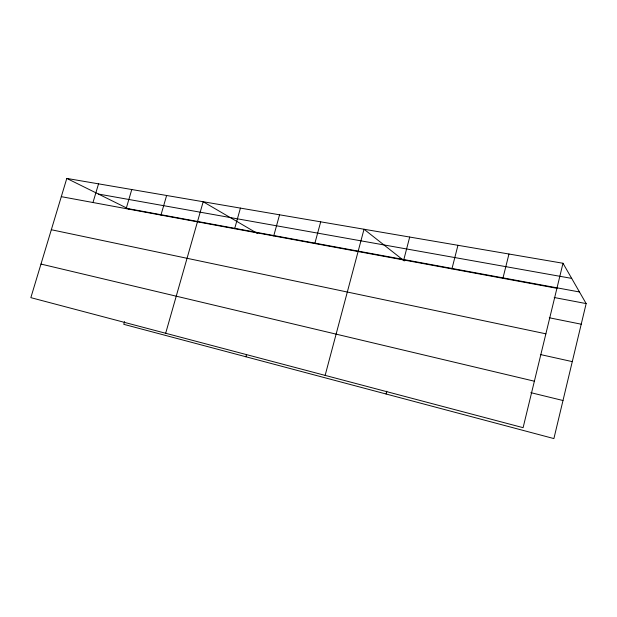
<?xml version="1.0" encoding="UTF-8"?>
<svg xmlns="http://www.w3.org/2000/svg" width="617" height="617" viewBox="0 0 617 617"><rect width="100%" height="100%" fill="white"/><g stroke="black" fill="none" stroke-linecap="round" stroke-linejoin="round"><path stroke-width="0.93" d="M562.997 263.258L523.1 427.674L30.85 297.649L66.798 178.421L562.997 263.258L586.15 303.587L553.896 438.579L123.778 324.326L124.565 321.611M502.909 278.321L508.963 254.019M451.929 268.889L457.945 245.296M386.072 394.001L386.797 391.201M403.726 259.981L409.703 237.051M325.136 375.383L364.022 229.239L404.282 260.952M314.809 243.538L320.701 221.835M273.717 235.941L279.555 214.801M245.913 356.773L246.422 354.914M234.645 228.714L240.429 208.106M165.665 333.265L203.178 201.744L257.451 233.473M160.944 215.086L166.621 195.489M126.161 208.654L131.776 189.535M92.982 202.523L98.543 183.851M98.404 194.046L571.689 278.39M127.788 208.577L579.486 291.98M61.299 196.661L556.92 288.309M554.205 297.51L586.15 303.587M549.292 317.77L581.222 324.203M51.327 229.732L545.875 333.82M540.369 354.536L572.283 361.624M40.977 264.068L534.384 381.206M530.836 392.667L562.989 400.51M66.798 178.421L129.447 209.394"/></g></svg>
